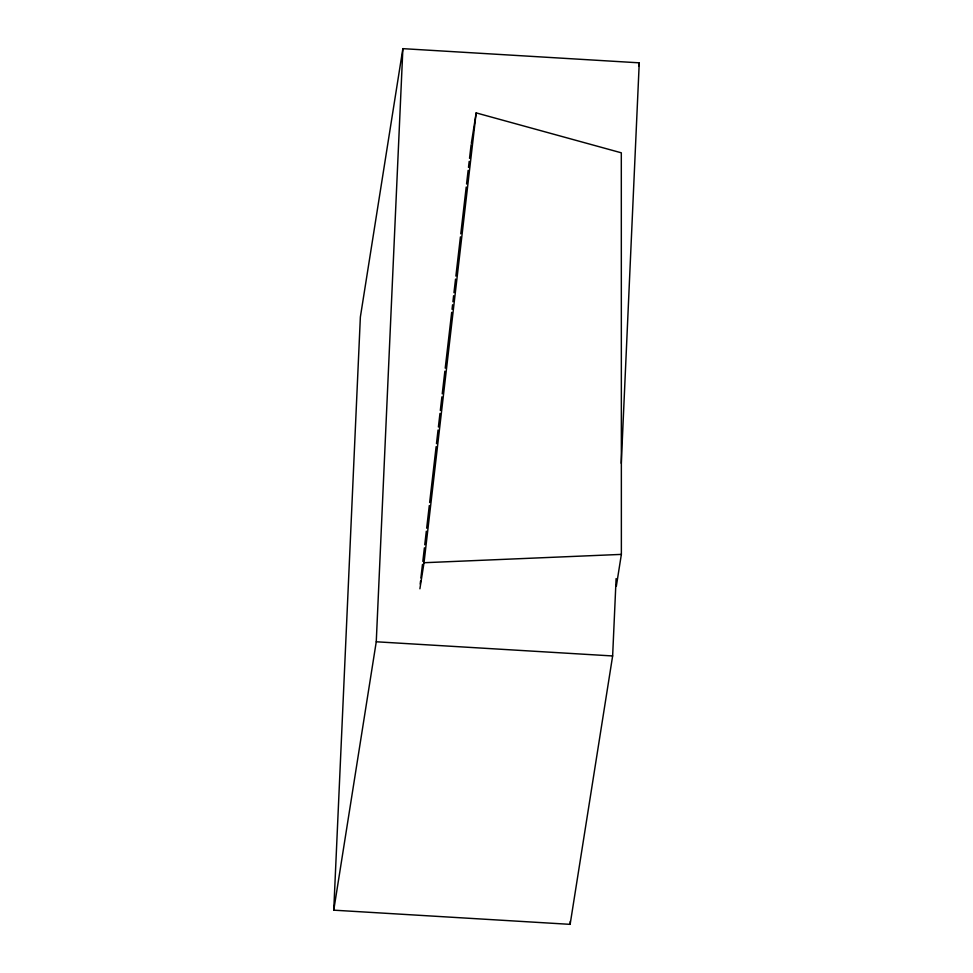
<?xml version="1.0" encoding="UTF-8"?>
<svg xmlns="http://www.w3.org/2000/svg" width="973" height="973" viewBox="0 0 973 973"><rect width="100%" height="100%" fill="white"/><g stroke="black" fill="none" stroke-linecap="round" stroke-linejoin="round"><path stroke-width="1.46" d="M616.104 578.594L612.637 655.96L570.129 924.35L333.751 910.169L360.363 317.04L402.871 48.65L639.249 62.831L621.273 463.306M333.751 910.169L376.259 641.779L402.871 48.65M570.129 924.35L570.263 921.322M420.202 584.031L420.555 581.015M420.895 577.986L422.477 564.401M422.829 561.385L424.398 547.799M424.751 544.783L426.32 531.197M426.673 528.181L429.3 505.534M429.652 502.518L436.123 446.668M436.476 443.639L438.045 430.054M438.397 427.038L439.966 413.452M440.319 410.436L441.9 396.85M442.241 393.834L444.868 371.187M445.22 368.171L451.691 312.321M452.044 309.305L452.567 304.768M452.919 301.752L453.613 295.719M453.965 292.691L455.546 279.105M455.887 276.089L460.436 236.84M460.788 233.824L466.213 187.035M466.566 184.006L468.135 170.421M468.487 167.405L469.193 161.372M469.533 158.344L471.114 144.758M419.898 588.799L424.021 562.722L476.162 112.892L621.309 152.81L621.37 554.391L616.323 586.269M471.346 143.311L476.162 112.892M638.775 65.836L639.249 62.831M424.021 562.722L621.37 554.391M376.259 641.779L612.637 655.96"/></g></svg>
